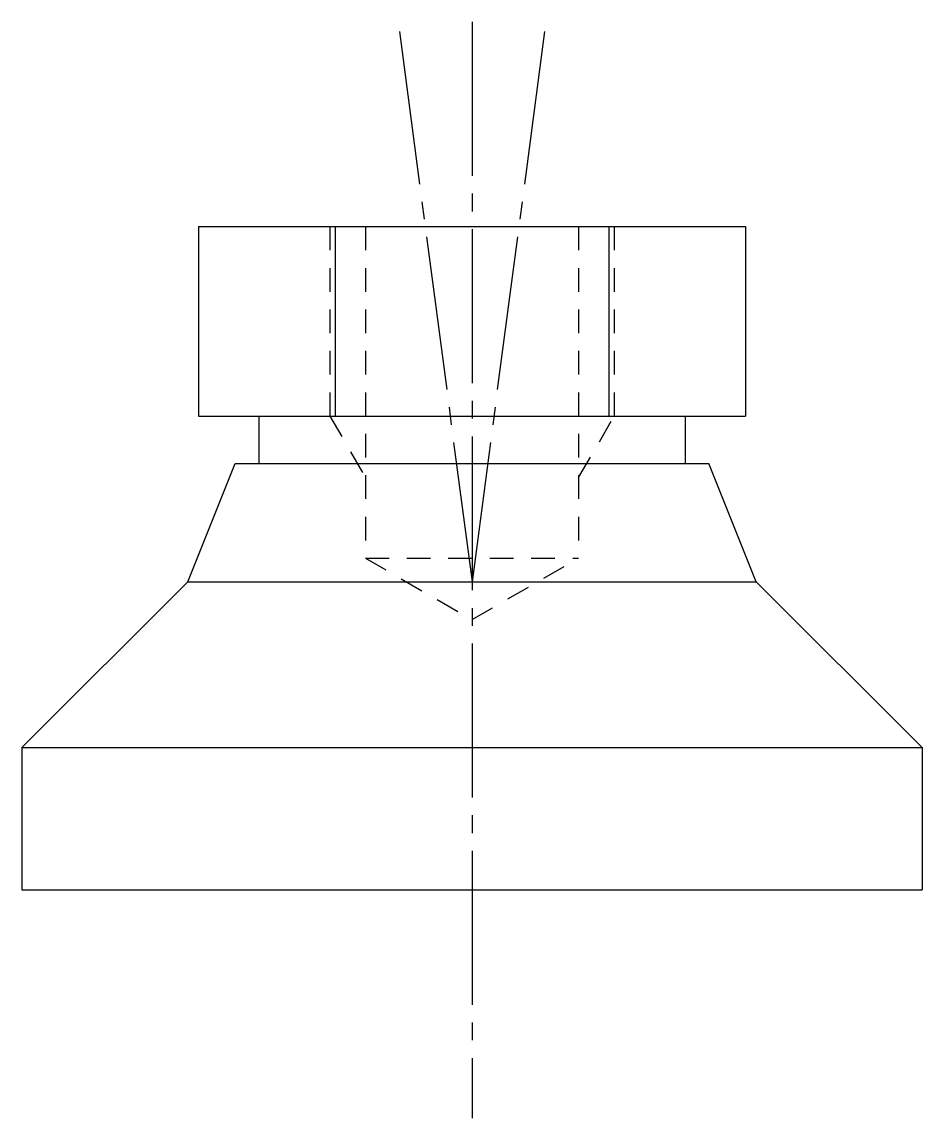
# Model space of a CAD drawing. Extents: x 15 to 150, y 9 to 177.
# Drawn here: x 126.04 to 145.04, y 65.55 to 88.69 of the extents above; entities outside this region: 2.
import ezdxf

# ---------------------------------------------------------------- set-up
doc = ezdxf.new("R2010")
doc.units = 0
doc.header["$LTSCALE"] = 0.25
doc.linetypes.add('CENTER', pattern=[17.5, 13, -1.5, 1.5, -1.5])
doc.linetypes.add('DASHED', pattern=[3.5, 2, -1.5])
doc.layers.get('0').update_dxf_attribs({"linetype": 'CONTINUOUS'})
doc.layers.add('CENTER', color=1, linetype='CENTER')
doc.styles.get("Standard").update_dxf_attribs({"font": 'txt', "bigfont": 'BIGFONT'})

msp = doc.modelspace()

# ---------------------------------------------------------------- linework, layer by layer
at = {"color": 7, "linetype": 'CONTINUOUS'}
for p, q in [((129.766, 84.371), (141.313, 84.371)), ((129.766, 84.371), (129.766, 80.371)), ((132.653, 84.371), (132.653, 80.371)), ((138.426, 84.371), (138.426, 80.371)), ((141.313, 84.371), (141.313, 80.371)), ((129.766, 80.371), (141.313, 80.371)), ((131.04, 80.371), (131.04, 79.371)), ((140.04, 80.371), (140.04, 79.371)), ((129.54, 76.871), (130.54, 79.371)), ((130.54, 79.371), (140.54, 79.371)), ((141.54, 76.871), (140.54, 79.371)), ((126.04, 73.371), (129.54, 76.871)), ((129.54, 76.871), (141.54, 76.871)), ((145.04, 73.371), (141.54, 76.871)), ((126.04, 73.371), (145.04, 73.371)), ((126.04, 73.371), (126.04, 70.371)), ((145.04, 73.371), (145.04, 70.371)), ((126.04, 70.371), (145.04, 70.371))]:
    msp.add_line(p, q, dxfattribs=at)
at = {"color": 3, "linetype": 'DASHED'}
for p, q in [((132.54, 84.371), (132.54, 80.371)), ((133.29, 84.371), (133.29, 77.371)), ((137.79, 84.371), (137.79, 77.371)), ((138.54, 84.371), (138.54, 80.371)), ((132.54, 80.371), (133.29, 79.072)), ((137.79, 79.072), (138.54, 80.371)), ((133.29, 77.371), (137.79, 77.371)), ((133.29, 77.371), (135.54, 76.072)), ((135.54, 76.072), (137.79, 77.371))]:
    msp.add_line(p, q, dxfattribs=at)
at = {"color": 7, "linetype": 'DASHED'}
msp.add_line((132.54, 80.371), (138.54, 80.371), dxfattribs=at)
for p, q in [((127.79, 75.121), (127.79, 75.121)), ((126.915, 74.246), (126.915, 74.246))]:
    msp.add_line(p, q)
at = {"layer": 'CENTER', "color": 1, "linetype": 'CENTER'}
for p, q in [((135.54, 88.692), (135.54, 65.549)), ((134.01, 88.49), (135.54, 76.871)), ((137.069, 88.49), (135.54, 76.871))]:
    msp.add_line(p, q, dxfattribs=at)

# ---------------------------------------------------------------- texts
at = {"color": 7, "linetype": 'CONTINUOUS'}
for s, p in [('LEMT6', (13.976, 24.428)), ('LEMT06', (13.976, 9.428))]:
    msp.add_text(s, height=4, dxfattribs=at).set_placement(p)

doc.saveas('drawing.dxf')
